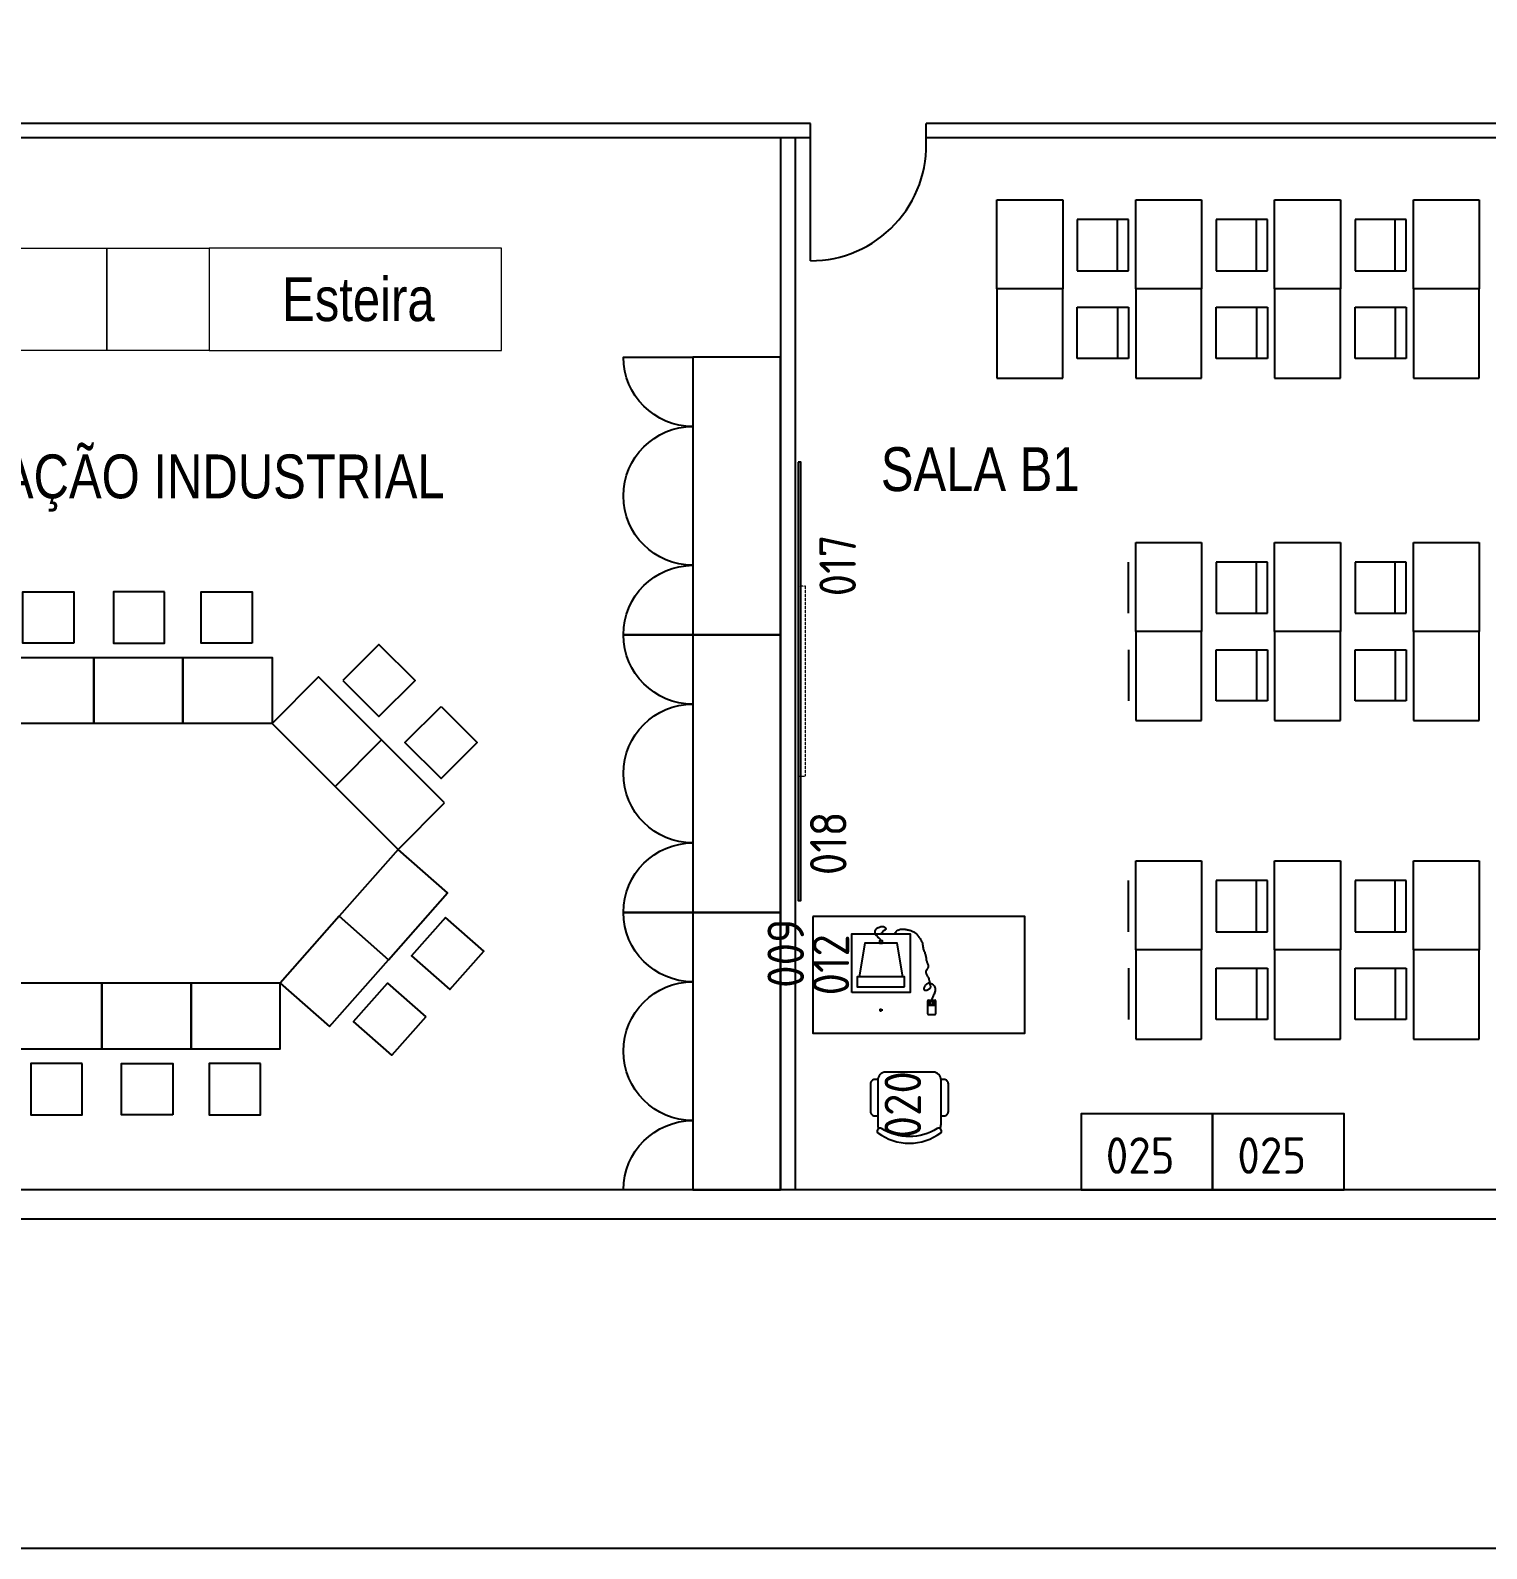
# Model space of a CAD drawing. Header units: millimetres. Extents: x 18768 to 1484868, y -11027 to 520152.
# Drawn here: x 1359108 to 1369070, y 136290 to 146681 of the extents above; entities that cross this region are included whole.
import ezdxf
from ezdxf.enums import TextEntityAlignment as Align

# ---------------------------------------------------------------- set-up
doc = ezdxf.new("R2010")
doc.units = ezdxf.units.MM
doc.linetypes.add('HIDDEN', pattern=[0.375, 0.25, -0.125])
for name, color, linetype in [('4-MOBILIA', 4, 'Continuous'), ('L025-CONTORNO', 7, 'Continuous'), ('L025-TEXTO', 7, 'Continuous'), ('L035-ARRANJO-ADQUIRIR', 102, 'Continuous'), ('L035-TEXTO', 40, 'Continuous'), ('PAREDES', 7, 'Continuous')]:
    doc.layers.add(name, color=color, linetype=linetype)
doc.layers.add('L035-DEMOLIÇÃO', color=40, linetype='Continuous', plot=False)
doc.styles.add('ISO-CP--25', font='isocp.shx', dxfattribs={"height": 250})
doc.styles.get("Standard").update_dxf_attribs({"font": 'arial.ttf'})

# ---------------------------------------------------------------- blocks, each defined once
blk = doc.blocks.new('BL_SENAI_id9320230440')
at = {"layer": 'L035-ARRANJO-ADQUIRIR', "color": 0}
blk.add_lwpolyline([(0, 520), (-900, 520), (-900, 0), (0, 0)], close=True, dxfattribs=at)
at = {"layer": 'L025-TEXTO', "style": 'ISO-CP--25'}
blk.add_attdef('rmp_mt_codmaterial', (15, 15), '', height=40, dxfattribs=at)
at = {"layer": 'L025-TEXTO', "style": 'ISO-CP--25', "flags": 1}
for tag in ['rmp_mt_nomeunid', 'rmp_mt_potencia', 'rmp_mt_cod']:
    blk.add_attdef(tag, (15, 15), '', height=40, dxfattribs=at)
blk = doc.blocks.new('BL_SENAI_id9320210400')
at = {"layer": 'L035-ARRANJO-ADQUIRIR', "color": 0}
for points in [[(-690, 550, -0.290756), (-310, 550, 0.829608), (-284, 579, 0.333333), (-716, 579, 0.829608), (-690, 550)], [(-710, 550, 0.129448), (-717, 523), (-717, 219, 0.414214), (-663, 164), (-338, 164, 0.414214), (-284, 219), (-284, 525, 0.120944), (-290, 550)], [(-717, 464), (-737, 464, 0.414214), (-767, 434), (-767, 244, 0.414214), (-737, 214), (-717, 214)], [(-284, 214), (-264, 214, 0.414214), (-234, 244), (-234, 434, 0.414214), (-264, 464), (-284, 464)]]:
    blk.add_lwpolyline(points, format="xyb", dxfattribs=at)
at = {"layer": 'L025-TEXTO', "style": 'ISO-CP--25'}
blk.add_attdef('rmp_mt_codmaterial', (15, 15), '', height=40, dxfattribs=at)
at = {"layer": 'L025-TEXTO', "style": 'ISO-CP--25', "flags": 1}
for tag in ['rmp_mt_nomeunid', 'rmp_mt_potencia', 'rmp_mt_cod']:
    blk.add_attdef(tag, (15, 15), '', height=40, dxfattribs=at)
blk = doc.blocks.new('BL_SENAI_id9370710510')
at = {"layer": 'L035-ARRANJO-ADQUIRIR', "color": 0}
for p, q in [((185, 107), (161, 107)), ((173, 95), (173, 119)), ((491, 168), (491, 85)), ((491, 142), (549, 142)), ((491, 141), (549, 141)), ((495, 168), (495, 145)), ((511, 168), (495, 168)), ((495, 145), (511, 145)), ((542, 174), (498, 174)), ((511, 145), (511, 168)), ((529, 168), (512, 168)), ((512, 168), (512, 145)), ((512, 145), (529, 145)), ((529, 145), (529, 168)), ((530, 168), (530, 145)), ((546, 168), (530, 168)), ((530, 145), (546, 145)), ((546, 145), (546, 168)), ((549, 85), (549, 168)), ((498, 78), (542, 78))]:
    blk.add_line(p, q, dxfattribs=at)
for points in [[(-27, 229), (-27, 629), (373, 629), (373, 229)], [(162, 566), (184, 566), (184, 581), (162, 581)], [(335, 266), (335, 336), (10, 336), (10, 266)]]:
    blk.add_lwpolyline(points, close=True, dxfattribs=at)
for points in [[(173, 581), (172, 586), (170, 590), (168, 593), (165, 596), (162, 598), (160, 599), (158, 600), (156, 602), (154, 603), (153, 604), (152, 606), (152, 607), (152, 609), (151, 610), (151, 611), (150, 612), (149, 613), (148, 614), (146, 615), (145, 616), (143, 617), (141, 618), (139, 620), (138, 622), (136, 624), (135, 627), (134, 630), (133, 633), (133, 637), (133, 640), (133, 644), (133, 647), (134, 650), (134, 653), (135, 656), (137, 658), (138, 661), (140, 663), (142, 665), (144, 667), (146, 668), (148, 670), (151, 671), (153, 672), (156, 673), (158, 674), (160, 675), (162, 676), (164, 676), (166, 677), (168, 678), (170, 678), (172, 679), (174, 679), (175, 679), (177, 680), (179, 680), (180, 680), (182, 680), (183, 680), (185, 680), (187, 680), (189, 679), (190, 679), (192, 678), (194, 678), (195, 677), (197, 676), (199, 675), (200, 674), (201, 672), (203, 671), (204, 670), (205, 669), (205, 667), (206, 666), (206, 665), (206, 664), (206, 663), (206, 662), (205, 660), (205, 659), (204, 658), (203, 658), (201, 657), (200, 656), (199, 655), (197, 654), (196, 653), (194, 653), (193, 652), (191, 651), (190, 650), (189, 649), (187, 648), (186, 647), (185, 645), (184, 644), (183, 642), (182, 640), (181, 637), (179, 635), (176, 632), (173, 629)], [(268, 629), (272, 638), (277, 645), (282, 650), (288, 655), (294, 657), (300, 659), (307, 661), (313, 661), (320, 662), (326, 662), (332, 661), (338, 661), (343, 660), (349, 659), (355, 658), (360, 657), (366, 656), (371, 654), (377, 652), (382, 651), (387, 649), (392, 646), (397, 644), (402, 641), (406, 637), (411, 634), (415, 630), (419, 626), (422, 621), (426, 617), (430, 612), (433, 607), (437, 602), (440, 597), (443, 591), (447, 586), (449, 580), (452, 575), (454, 570), (456, 565), (457, 560), (458, 555), (459, 550), (460, 545), (460, 540), (461, 535), (461, 531), (462, 526), (464, 521), (466, 516), (467, 511), (470, 507), (472, 502), (474, 496), (475, 491), (477, 486), (478, 481), (479, 475), (480, 470), (481, 465), (481, 459), (482, 454), (483, 449), (484, 445), (486, 440), (487, 436), (489, 432), (491, 428), (492, 425), (494, 421), (495, 418), (496, 415), (496, 411), (496, 408), (496, 405), (495, 402), (494, 398), (493, 395), (492, 393), (490, 390), (488, 387), (486, 385), (484, 382), (482, 380), (481, 377), (480, 375), (479, 372), (479, 369), (479, 366), (479, 362), (481, 359), (482, 355), (484, 352), (486, 348), (488, 345), (490, 342), (492, 338), (493, 336), (495, 333), (497, 331), (498, 329), (499, 327), (500, 326), (501, 325), (501, 325), (501, 324), (501, 324), (501, 324), (501, 324), (500, 323), (500, 322), (501, 319), (501, 316), (502, 312), (503, 308), (504, 303), (505, 298), (506, 293), (507, 287), (508, 283), (509, 278), (510, 275), (511, 271), (511, 268), (511, 265), (510, 262), (509, 259), (507, 257), (505, 254), (502, 251), (498, 248), (495, 246), (491, 244), (487, 242), (483, 241), (480, 241), (477, 241), (475, 242), (473, 243), (471, 245), (470, 247), (469, 250), (469, 253), (469, 256), (469, 259), (470, 262), (471, 265), (472, 268), (473, 271), (475, 274), (477, 277), (479, 280), (482, 283), (485, 286), (488, 289), (491, 291), (495, 293), (498, 294), (503, 294), (507, 293), (512, 292), (517, 290), (522, 287), (527, 283), (531, 279), (536, 274), (539, 269), (542, 263), (543, 257), (544, 251), (544, 245), (543, 239), (542, 233), (540, 227), (538, 221), (536, 216), (533, 210), (530, 205), (528, 199), (525, 194), (523, 189), (521, 183), (520, 177), (520, 174)], [(323, 336), (283, 566), (63, 566), (23, 336)]]:
    blk.add_lwpolyline(points, dxfattribs=at)
for centre, start, end in [((498, 168), 90, 180), ((542, 168), 0, 90), ((498, 85), 180, 270), ((542, 85), 270, 0)]:
    blk.add_arc(centre, 6.72, start, end, dxfattribs=at)
at = {"layer": 'L025-TEXTO', "style": 'ISO-CP--25'}
blk.add_attdef('rmp_mt_codmaterial', (15, 15), '', height=40, dxfattribs=at)
at = {"layer": 'L025-TEXTO', "style": 'ISO-CP--25', "flags": 1}
for tag in ['rmp_mt_nomeunid', 'rmp_mt_potencia', 'rmp_mt_cod']:
    blk.add_attdef(tag, (15, 15), '', height=40, dxfattribs=at)
blk = doc.blocks.new('BL_SENAI_id9320220810')
at = {"layer": 'L025-CONTORNO', "color": 0}
blk.add_lwpolyline([(-688, 238), (112, 238), (112, 1688), (-688, 1688)], close=True, dxfattribs=at)
at = {"layer": 'L025-TEXTO', "style": 'ISO-CP--25'}
blk.add_attdef('rmp_mt_codmaterial', (15, 15), '', height=40, dxfattribs=at)
at = {"layer": 'L025-TEXTO', "style": 'ISO-CP--25', "flags": 1}
for tag in ['rmp_mt_nomeunid', 'rmp_mt_potencia', 'rmp_mt_cod']:
    blk.add_attdef(tag, (15, 15), '', height=40, dxfattribs=at)
blk = doc.blocks.new('BL_SENAI_id9300159197')
at = {"layer": 'L025-CONTORNO', "color": 0, "linetype": 'HIDDEN', "lineweight": 9}
blk.add_lwpolyline([(-650, -50), (650, -50), (650, 0), (-650, 0)], close=True, dxfattribs=at)
at = {"layer": 'L025-TEXTO', "lineweight": 9, "style": 'ISO-CP--25'}
blk.add_attdef('rmp_mt_codmaterial', (15, 15), '', height=40, dxfattribs=at)
at = {"layer": 'L025-TEXTO', "lineweight": 9, "style": 'ISO-CP--25', "flags": 1}
for tag in ['rmp_mt_nomeunid', 'rmp_mt_potencia', 'rmp_mt_cod']:
    blk.add_attdef(tag, (15, 15), '', height=40, dxfattribs=at)
blk = doc.blocks.new('BL_SENAI_id9320290690')
at = {"layer": 'L025-CONTORNO', "color": 0}
blk.add_lwpolyline([(-3131, 134), (-131, 134), (-131, 152), (-3131, 152)], close=True, dxfattribs=at)
at = {"layer": 'L025-TEXTO', "style": 'ISO-CP--25'}
blk.add_attdef('rmp_mt_codmaterial', (15, 15), '', height=40, dxfattribs=at)
at = {"layer": 'L025-TEXTO', "style": 'ISO-CP--25', "flags": 1}
for tag in ['rmp_mt_nomeunid', 'rmp_mt_potencia', 'rmp_mt_cod']:
    blk.add_attdef(tag, (15, 15), '', height=40, dxfattribs=at)

msp = doc.modelspace()

# ---------------------------------------------------------------- linework, layer by layer
msp.add_line((1365235.29, 145944.6), (1365235.29, 146043.6))
at = {"linetype": 'ByBlock', "lineweight": 15}
for p, q in [((1358930, 145190), (1359630, 145190)), ((1359630, 145190), (1359630, 144490)), ((1359630, 145190), (1360330, 145190)), ((1359630, 144490), (1359630, 145190)), ((1360330, 145190), (1360330, 144490)), ((1359630, 144490), (1358930, 144490)), ((1360330, 144490), (1359630, 144490))]:
    msp.add_line(p, q, dxfattribs=at)
msp.add_lwpolyline([(1360330, 145190), (1360330, 144490), (1362330, 144490), (1362330, 145190), (1360330, 145190)], dxfattribs=at)
at = {"color": 2}
for points in [[(1363640.298, 142544.6), (1363165.298, 142544.6, -0.414213562), (1363640.298, 143019.6, -0.414213562), (1363165.298, 143494.6, -0.414213562), (1363640.298, 143969.6, -0.414213562), (1363165.298, 144444.6), (1363640.298, 144444.6)], [(1363640.298, 140644.6), (1363165.298, 140644.6, -0.414213562), (1363640.298, 141119.6, -0.414213562), (1363165.298, 141594.6, -0.414213562), (1363640.298, 142069.6, -0.414213562), (1363165.298, 142544.6), (1363640.298, 142544.6)], [(1363640.298, 138744.6), (1363165.298, 138744.6, -0.414213562), (1363640.298, 139219.6, -0.414213562), (1363165.298, 139694.6, -0.414213562), (1363640.298, 140169.6, -0.414213562), (1363165.298, 140644.6), (1363640.298, 140644.6)]]:
    msp.add_lwpolyline(points, format="xyb", dxfattribs=at)
for points in [[(1364240.298, 142544.6), (1364240.298, 144444.6), (1363640.298, 144444.6), (1363640.298, 142544.6)], [(1364240.298, 140644.6), (1364240.298, 142544.6), (1363640.298, 142544.6), (1363640.298, 140644.6)], [(1364240.298, 138744.6), (1364240.298, 140644.6), (1363640.298, 140644.6), (1363640.298, 138744.6)]]:
    msp.add_lwpolyline(points, close=True)
at = {"layer": '4-MOBILIA'}
for p, q in [((1365720, 145521.06), (1366170, 145521.06)), ((1365720, 144911.06), (1365720, 145521.06)), ((1366170, 145521.06), (1366170, 144911.06)), ((1366670, 144911.06), (1366670, 145521.06)), ((1366670, 145521.06), (1367120, 145521.06)), ((1367120, 145521.06), (1367120, 144911.06)), ((1367620, 145521.06), (1368070, 145521.06)), ((1367620, 144911.06), (1367620, 145521.06)), ((1368070, 145521.06), (1368070, 144911.06)), ((1368570, 145521.06), (1369020, 145521.06)), ((1368570, 144911.06), (1368570, 145521.06)), ((1369020, 145521.06), (1369020, 144911.06)), ((1366170, 144911.06), (1365720, 144911.06)), ((1365720, 144911.06), (1365720, 144301.06)), ((1366170, 144911.06), (1365720, 144911.06)), ((1366170, 144301.06), (1366170, 144911.06)), ((1366670, 144911.06), (1366670, 144301.06)), ((1367120, 144911.06), (1366670, 144911.06)), ((1367120, 144911.06), (1366670, 144911.06)), ((1367120, 144301.06), (1367120, 144911.06)), ((1368070, 144911.06), (1367620, 144911.06)), ((1367620, 144911.06), (1367620, 144301.06)), ((1368070, 144911.06), (1367620, 144911.06)), ((1368070, 144301.06), (1368070, 144911.06)), ((1368570, 144911.06), (1368570, 144301.06)), ((1369020, 144911.06), (1368570, 144911.06)), ((1369020, 144911.06), (1368570, 144911.06)), ((1369020, 144301.06), (1369020, 144911.06)), ((1365720, 144301.06), (1366170, 144301.06)), ((1366670, 144301.06), (1367120, 144301.06)), ((1367620, 144301.06), (1368070, 144301.06)), ((1368570, 144301.06), (1369020, 144301.06)), ((1366670, 142566.875), (1366670, 143176.875)), ((1366670, 143176.875), (1367120, 143176.875)), ((1367120, 143176.875), (1367120, 142566.875)), ((1367620, 143176.875), (1368070, 143176.875)), ((1367620, 142566.875), (1367620, 143176.875)), ((1368070, 143176.875), (1368070, 142566.875)), ((1368570, 143176.875), (1369020, 143176.875)), ((1368570, 142566.875), (1368570, 143176.875)), ((1369020, 143176.875), (1369020, 142566.875)), ((1366670, 142566.875), (1366670, 141956.875)), ((1367120, 142566.875), (1366670, 142566.875)), ((1367120, 142566.875), (1366670, 142566.875)), ((1367120, 141956.875), (1367120, 142566.875)), ((1368070, 142566.875), (1367620, 142566.875)), ((1367620, 142566.875), (1367620, 141956.875)), ((1368070, 142566.875), (1367620, 142566.875)), ((1368070, 141956.875), (1368070, 142566.875)), ((1368570, 142566.875), (1368570, 141956.875)), ((1369020, 142566.875), (1368570, 142566.875)), ((1369020, 142566.875), (1368570, 142566.875)), ((1369020, 141956.875), (1369020, 142566.875)), ((1366670, 141956.875), (1367120, 141956.875)), ((1367620, 141956.875), (1368070, 141956.875)), ((1368570, 141956.875), (1369020, 141956.875)), ((1366670, 140387.014), (1366670, 140997.014)), ((1366670, 140997.014), (1367120, 140997.014)), ((1367120, 140997.014), (1367120, 140387.014)), ((1367620, 140997.014), (1368070, 140997.014)), ((1367620, 140387.014), (1367620, 140997.014)), ((1368070, 140997.014), (1368070, 140387.014)), ((1368570, 140997.014), (1369020, 140997.014)), ((1368570, 140387.014), (1368570, 140997.014)), ((1369020, 140997.014), (1369020, 140387.014)), ((1366670, 140387.014), (1366670, 139777.014)), ((1367120, 140387.014), (1366670, 140387.014)), ((1367120, 140387.014), (1366670, 140387.014)), ((1367120, 139777.014), (1367120, 140387.014)), ((1368070, 140387.014), (1367620, 140387.014)), ((1367620, 140387.014), (1367620, 139777.014)), ((1368070, 140387.014), (1367620, 140387.014)), ((1368070, 139777.014), (1368070, 140387.014)), ((1368570, 140387.014), (1368570, 139777.014)), ((1369020, 140387.014), (1368570, 140387.014)), ((1369020, 140387.014), (1368570, 140387.014)), ((1369020, 139777.014), (1369020, 140387.014)), ((1366670, 139777.014), (1367120, 139777.014)), ((1367620, 139777.014), (1368070, 139777.014)), ((1368570, 139777.014), (1369020, 139777.014))]:
    msp.add_line(p, q, dxfattribs=at)
at = {"layer": '4-MOBILIA', "linetype": 'Continuous'}
for p, q in [((1366620, 145386.06), (1366270, 145386.06)), ((1366270, 145386.06), (1366270, 145036.06)), ((1366545, 145036.06), (1366545, 145386.06)), ((1366620, 145036.06), (1366620, 145386.06)), ((1367570, 145386.06), (1367220, 145386.06)), ((1367220, 145386.06), (1367220, 145036.06)), ((1367495, 145036.06), (1367495, 145386.06)), ((1367570, 145036.06), (1367570, 145386.06)), ((1368520, 145386.06), (1368170, 145386.06)), ((1368170, 145386.06), (1368170, 145036.06)), ((1368445, 145036.06), (1368445, 145386.06)), ((1368520, 145036.06), (1368520, 145386.06)), ((1366270, 145036.06), (1366620, 145036.06)), ((1367220, 145036.06), (1367570, 145036.06)), ((1368170, 145036.06), (1368520, 145036.06)), ((1366270, 144786.06), (1366620, 144786.06)), ((1366270, 144436.06), (1366270, 144786.06)), ((1366545, 144786.06), (1366545, 144436.06)), ((1366620, 144786.06), (1366620, 144436.06)), ((1367220, 144786.06), (1367570, 144786.06)), ((1367220, 144436.06), (1367220, 144786.06)), ((1367495, 144786.06), (1367495, 144436.06)), ((1367570, 144786.06), (1367570, 144436.06)), ((1368170, 144786.06), (1368520, 144786.06)), ((1368170, 144436.06), (1368170, 144786.06)), ((1368445, 144786.06), (1368445, 144436.06)), ((1368520, 144786.06), (1368520, 144436.06)), ((1366620, 144436.06), (1366270, 144436.06)), ((1367570, 144436.06), (1367220, 144436.06)), ((1368520, 144436.06), (1368170, 144436.06)), ((1366620, 142691.875), (1366620, 143041.875)), ((1367570, 143041.875), (1367220, 143041.875)), ((1367220, 143041.875), (1367220, 142691.875)), ((1367495, 142691.875), (1367495, 143041.875)), ((1367570, 142691.875), (1367570, 143041.875)), ((1368520, 143041.875), (1368170, 143041.875)), ((1368170, 143041.875), (1368170, 142691.875)), ((1368445, 142691.875), (1368445, 143041.875)), ((1368520, 142691.875), (1368520, 143041.875)), ((1367220, 142691.875), (1367570, 142691.875)), ((1368170, 142691.875), (1368520, 142691.875)), ((1366620, 142441.875), (1366620, 142091.875)), ((1367220, 142441.875), (1367570, 142441.875)), ((1367220, 142091.875), (1367220, 142441.875)), ((1367495, 142441.875), (1367495, 142091.875)), ((1367570, 142441.875), (1367570, 142091.875)), ((1368170, 142441.875), (1368520, 142441.875)), ((1368170, 142091.875), (1368170, 142441.875)), ((1368445, 142441.875), (1368445, 142091.875)), ((1368520, 142441.875), (1368520, 142091.875)), ((1367570, 142091.875), (1367220, 142091.875)), ((1368520, 142091.875), (1368170, 142091.875)), ((1366620, 140512.014), (1366620, 140862.014)), ((1367570, 140862.014), (1367220, 140862.014)), ((1367220, 140862.014), (1367220, 140512.014)), ((1367495, 140512.014), (1367495, 140862.014)), ((1367570, 140512.014), (1367570, 140862.014)), ((1368520, 140862.014), (1368170, 140862.014)), ((1368170, 140862.014), (1368170, 140512.014)), ((1368445, 140512.014), (1368445, 140862.014)), ((1368520, 140512.014), (1368520, 140862.014)), ((1367220, 140512.014), (1367570, 140512.014)), ((1368170, 140512.014), (1368520, 140512.014)), ((1366620, 140262.014), (1366620, 139912.014)), ((1367220, 140262.014), (1367570, 140262.014)), ((1367220, 139912.014), (1367220, 140262.014)), ((1367495, 140262.014), (1367495, 139912.014)), ((1367570, 140262.014), (1367570, 139912.014)), ((1368170, 140262.014), (1368520, 140262.014)), ((1368170, 139912.014), (1368170, 140262.014)), ((1368445, 140262.014), (1368445, 139912.014)), ((1368520, 140262.014), (1368520, 139912.014)), ((1367570, 139912.014), (1367220, 139912.014)), ((1368520, 139912.014), (1368170, 139912.014))]:
    msp.add_line(p, q, dxfattribs=at)
for points in [[(1359405.988, 142487.895), (1359055.988, 142487.895), (1359055.988, 142837.895), (1359405.988, 142837.895)], [(1360025.988, 142837.895), (1359675.988, 142837.895), (1359675.988, 142487.895), (1360025.988, 142487.895)], [(1360625.988, 142487.895), (1360275.988, 142487.895), (1360275.988, 142837.895), (1360625.988, 142837.895)], [(1361245.356, 142231.344), (1361492.843, 141983.857), (1361740.331, 142231.344), (1361492.843, 142478.831)], [(1361917.107, 142054.567), (1362164.595, 141807.08), (1361917.107, 141559.592), (1361669.62, 141807.08)], [(1361946.993, 140610.273), (1361715.563, 140347.709), (1361978.127, 140116.279), (1362209.558, 140378.843)], [(1361812.82, 139928.733), (1361581.39, 139666.168), (1361318.825, 139897.599), (1361550.256, 140160.163)], [(1359461.958, 139610), (1359111.958, 139610), (1359111.958, 139260), (1359461.958, 139260)], [(1360081.958, 139260), (1359731.958, 139260), (1359731.958, 139610), (1360081.958, 139610)], [(1360681.958, 139610), (1360331.958, 139610), (1360331.958, 139260), (1360681.958, 139260)]]:
    msp.add_lwpolyline(points, close=True, dxfattribs=at)
at = {"layer": '4-MOBILIA'}
for points in [[(1358320.988, 142387.895), (1358930.988, 142387.895), (1359540.988, 142387.895), (1359540.988, 141937.895), (1358930.988, 141937.895), (1358320.988, 141937.895)], [(1359540.988, 142387.895), (1360150.988, 142387.895), (1360760.988, 142387.895), (1360760.988, 141937.895), (1360150.988, 141937.895), (1359540.988, 141937.895)], [(1360150.988, 142387.895), (1360150.988, 141937.895)], [(1361941.856, 141393.422), (1361510.521, 141824.758), (1361079.186, 142256.093), (1360760.988, 141937.895), (1361192.323, 141506.559), (1361623.658, 141075.224)], [(1361510.521, 141824.758), (1361192.323, 141506.559)], [(1361154.541, 139862.447), (1361557.891, 140320.059), (1361961.241, 140777.671), (1361623.658, 141075.224), (1361220.308, 140617.612), (1360816.958, 140160)], [(1361557.891, 140320.059), (1361220.308, 140617.612)], [(1358376.958, 139710), (1358986.958, 139710), (1359596.958, 139710), (1359596.958, 140160), (1358986.958, 140160), (1358376.958, 140160)], [(1359596.958, 139710), (1360206.958, 139710), (1360816.958, 139710), (1360816.958, 140160), (1360206.958, 140160), (1359596.958, 140160)], [(1360206.958, 139710), (1360206.958, 140160)]]:
    msp.add_lwpolyline(points, close=True, dxfattribs=at)
at = {"layer": 'L035-DEMOLIÇÃO', "linetype": 'ByBlock', "lineweight": -2}
msp.add_lwpolyline([(1437540.298, 136290.012), (1345642.017, 136290.012), (1345642.017, 173818.605), (1437540.298, 173818.605)], close=True, dxfattribs=at)
at = {"layer": 'PAREDES'}
for p, q in [((1364445.29, 146043.6), (1355040, 146043.6)), ((1364445.29, 145103.6), (1364445.29, 146043.6)), ((1378364.298, 146043.6), (1365235.29, 146043.6)), ((1364445.29, 145944.6), (1355040.131, 145944.6)), ((1364240.298, 145944.6), (1364240.298, 138744.6)), ((1364339.298, 145944.6), (1364339.298, 138744.6)), ((1378364.298, 145944.6), (1365235.29, 145944.6)), ((1379289.298, 138744.6), (1354225.087, 138744.6)), ((1379388.298, 138544.6), (1354225.087, 138544.6))]:
    msp.add_line(p, q, dxfattribs=at)
msp.add_arc((1364444.241, 145896.131), 792.532, 270.0758003, 3.5062144, dxfattribs=at)

# ---------------------------------------------------------------- block references
at = {"layer": 'L035-ARRANJO-ADQUIRIR'}
ref = msp.add_blockref('BL_SENAI_id9320290690', (1364225.932, 140595.65), dxfattribs=dict(at, rotation=270))
ref.add_attrib('rmp_mt_codmaterial', '018', dxfattribs={"layer": 'L025-TEXTO', "height": 250, "rotation": 90, "style": 'ISO-CP--25'}).set_placement((1364566.033, 141116.804), align=Align.MIDDLE)
ref = msp.add_blockref('BL_SENAI_id9300159197', (1364360.321, 142226.583), dxfattribs=dict(at, rotation=90))
ref.add_attrib('rmp_mt_codmaterial', '017', dxfattribs={"layer": 'L025-TEXTO', "lineweight": 9, "height": 250, "rotation": 90, "style": 'ISO-CP--25'}).set_placement((1364630.587, 143018.88), align=Align.MIDDLE)
ref = msp.add_blockref('BL_SENAI_id9320220810', (1364223.095, 139928.785), dxfattribs=dict(at, rotation=270.0000000000381))
ref.add_attrib('rmp_mt_codmaterial', '009', dxfattribs={"layer": 'L025-TEXTO', "height": 250, "rotation": 90, "style": 'ISO-CP--25'}).set_placement((1364400.242, 140364.216), align=Align.CENTER)
ref = msp.add_blockref('BL_SENAI_id9370710510', (1364753.898, 139867.817), dxfattribs=at)
ref.add_attrib('rmp_mt_codmaterial', '012', dxfattribs={"layer": 'L025-TEXTO', "height": 250, "rotation": 90, "style": 'ISO-CP--25'}).set_placement((1364584.316, 140285.695), align=Align.MIDDLE)
ref = msp.add_blockref('BL_SENAI_id9320210400', (1364620.891, 139715.386), dxfattribs=dict(at, rotation=180.0000000000381))
ref.add_attrib('rmp_mt_codmaterial', '020', dxfattribs={"layer": 'L025-TEXTO', "height": 250, "rotation": 90, "style": 'ISO-CP--25'}).set_placement((1365076.322, 139327.823), align=Align.MIDDLE)
ref = msp.add_blockref('BL_SENAI_id9320230440', (1366295.537, 139264.6), dxfattribs=dict(at, rotation=180))
ref.add_attrib('rmp_mt_codmaterial', '025', dxfattribs={"layer": 'L025-TEXTO', "height": 250, "style": 'ISO-CP--25'}).set_placement((1366700.084, 138980.281), align=Align.MIDDLE)
ref = msp.add_blockref('BL_SENAI_id9320230440', (1367195.537, 139264.6), dxfattribs=dict(at, rotation=180))
ref.add_attrib('rmp_mt_codmaterial', '025', dxfattribs={"layer": 'L025-TEXTO', "height": 250, "style": 'ISO-CP--25'}).set_placement((1367600.084, 138980.281), align=Align.MIDDLE)

# ---------------------------------------------------------------- texts
at = {"layer": 'L035-TEXTO', "width": 0.8}
for s, p in [('Esteira', (1360830, 144691.165)), ('LAB. DE AUTOMAÇÃO INDUSTRIAL', (1356316.961, 143478.217)), ('SALA B1', (1364925.784, 143527.749))]:
    msp.add_text(s, height=300, dxfattribs=at).set_placement(p)

doc.saveas('drawing.dxf')
